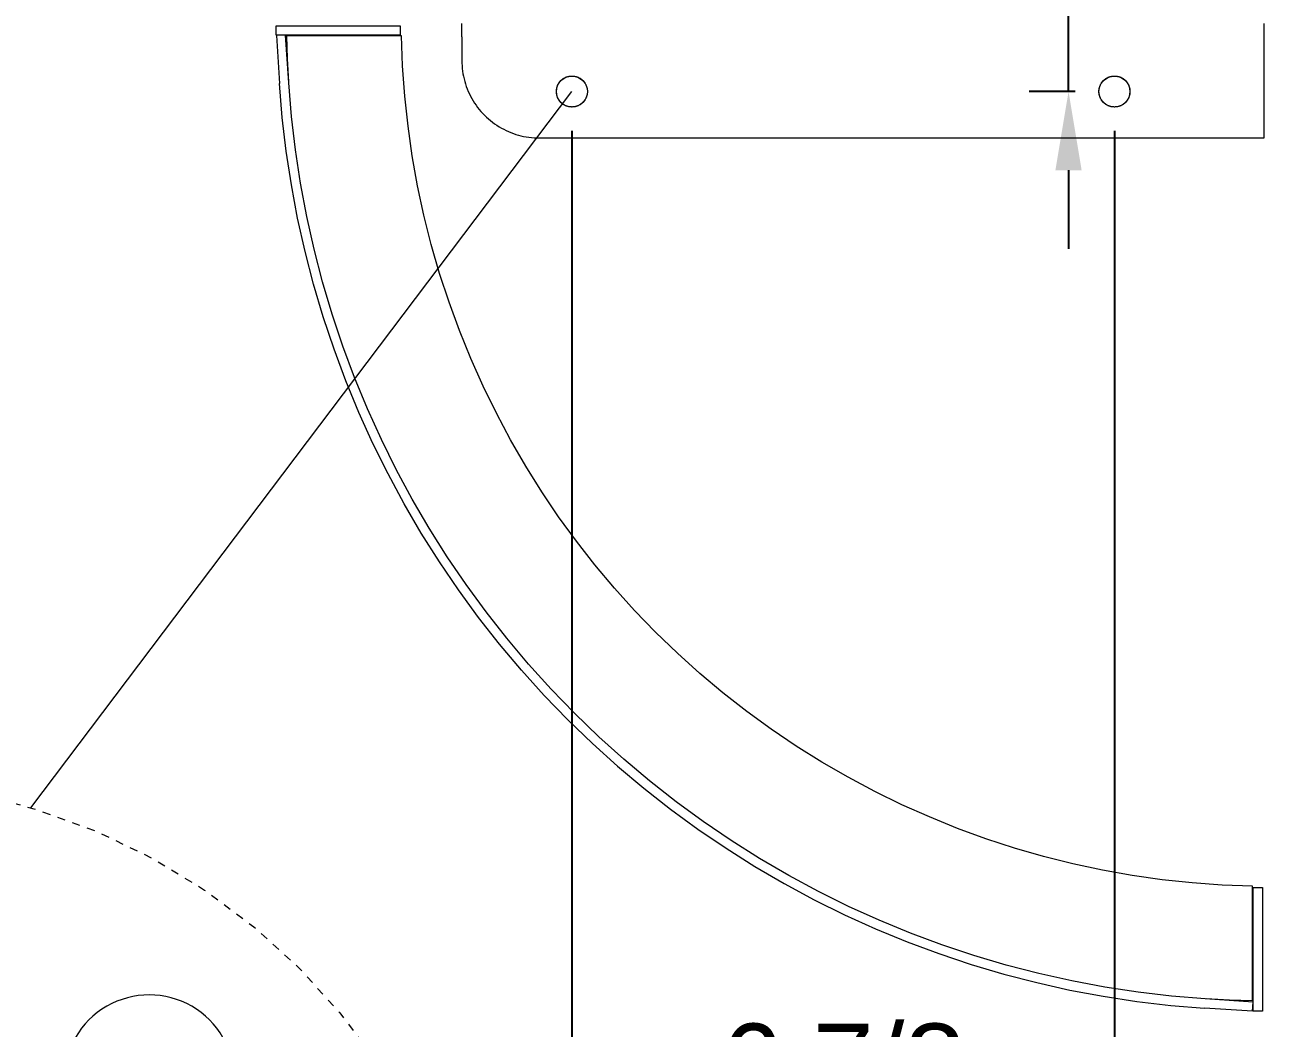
# Model space of a CAD drawing. Header units: inches. Extents: x -0.2 to 94.2, y 2.6 to 69.8.
# Drawn here: x 33.09 to 48.83, y 15.63 to 28.38 of the extents above; entities that cross this region are included whole.
import ezdxf

# ---------------------------------------------------------------- set-up
doc = ezdxf.new("R2010")
doc.units = ezdxf.units.IN
doc.header["$PDSIZE"] = -1
doc.linetypes.add('HIDDEN', pattern=[1.905, 1.27, -0.635])
for name, color, linetype, lineweight in [('ZANO_O', 10, 'Continuous', 0), ('ZANO_R', 7, 'Continuous', 0), ('ZANO_R_przerywana', 250, 'HIDDEN', 0), ('ZANO_W', 1, 'Continuous', 0)]:
    doc.layers.add(name, color=color, linetype=linetype, lineweight=lineweight)
doc.styles.get("Standard").update_dxf_attribs({"font": 'ARIALUNI.TTF'})
doc.dimstyles.new('amerykanie', dxfattribs={"dimtxt": 50, "dimasz": 50, "dimexe": 0.5, "dimexo": 0.5, "dimgap": 1, "dimtad": 1, "dimdec": 0, "dimzin": 0, "dimlunit": 5, "dimtxsty": 'Standard', "dimcen": 0.09, "dimclrd": 1, "dimclre": 1, "dimclrt": 1, "dimazin": 0, "dimtfac": 1, "dimtdec": 0, "dimtmove": 0, "dimatfit": 3, "dimfxl": 1, "dimtzin": 0, "dimarcsym": 1})

# ---------------------------------------------------------------- blocks, each defined once
blk = doc.blocks.new('*D367')
at = {"layer": 'Defpoints', "color": 0}
for p in [(40.034, 27.53), (46.924, 27.53), (46.924, 14.162)]:
    blk.add_point(p, dxfattribs=at)
at = {"layer": 'ZANO_W', "color": 1, "lineweight": -2}
for p, q in [((40.034, 27.03), (40.034, 13.662)), ((46.924, 27.03), (46.924, 13.662)), ((41.034, 14.162), (45.924, 14.162))]:
    blk.add_line(p, q, dxfattribs=at)
at = {"layer": 'ZANO_W', "color": 1}
for points in [[(41.034, 14.328), (41.034, 13.995), (40.034, 14.162)], [(45.924, 13.995), (45.924, 14.328), (46.924, 14.162)]]:
    blk.add_solid(points, dxfattribs=at)
at = {"layer": 'ZANO_W', "color": 1, "insert": (43.479, 15.181), "char_height": 1, "attachment_point": 5}
blk.add_mtext('6 7/8', dxfattribs=at)
blk = doc.blocks.new('*D368')
at = {"layer": 'Defpoints', "color": 0}
for p in [(46.924, 27.53), (49.818, 26.487), (49.818, 14.162)]:
    blk.add_point(p, dxfattribs=at)
at = {"layer": 'ZANO_W', "color": 1, "lineweight": -2}
for p, q in [((46.924, 27.03), (46.924, 13.662)), ((49.818, 25.987), (49.818, 13.662)), ((45.924, 14.162), (44.924, 14.162)), ((46.924, 14.162), (49.818, 14.162)), ((48.091, 11.753), (48.371, 14.162)), ((50.818, 14.162), (51.818, 14.162)), ((44.087, 11.753), (48.091, 11.753))]:
    blk.add_line(p, q, dxfattribs=at)
at = {"layer": 'ZANO_W', "color": 1}
for points in [[(45.924, 13.995), (45.924, 14.328), (46.924, 14.162)], [(50.818, 14.328), (50.818, 13.995), (49.818, 14.162)]]:
    blk.add_solid(points, dxfattribs=at)
at = {"layer": 'ZANO_W', "color": 1, "insert": (46.089, 12.772), "char_height": 1, "attachment_point": 5}
blk.add_mtext('2 7/8', dxfattribs=at)
blk = doc.blocks.new('*D369')
at = {"layer": 'Defpoints', "color": 0}
for p in [(50.861, 29.381), (49.818, 19.597), (50.861, 14.162)]:
    blk.add_point(p, dxfattribs=at)
at = {"layer": 'ZANO_W', "color": 1, "lineweight": -2}
for p, q in [((50.861, 28.881), (50.861, 13.662)), ((49.818, 19.097), (49.818, 13.662)), ((48.818, 14.162), (47.818, 14.162)), ((49.818, 14.162), (50.861, 14.162)), ((51.182, 11.355), (50.34, 14.162)), ((51.861, 14.162), (52.861, 14.162)), ((55.852, 11.355), (51.182, 11.355))]:
    blk.add_line(p, q, dxfattribs=at)
at = {"layer": 'ZANO_W', "color": 1}
for points in [[(48.818, 13.995), (48.818, 14.328), (49.818, 14.162)], [(51.861, 14.328), (51.861, 13.995), (50.861, 14.162)]]:
    blk.add_solid(points, dxfattribs=at)
at = {"layer": 'ZANO_W', "color": 1, "insert": (53.517, 12.374), "char_height": 1, "attachment_point": 5}
blk.add_mtext('1 1/16', dxfattribs=at)
blk = doc.blocks.new('*D371')
at = {"layer": 'Defpoints', "color": 0}
for p in [(46.341, 30.424), (47.967, 30.424), (46.924, 27.53)]:
    blk.add_point(p, dxfattribs=at)
at = {"layer": 'ZANO_W', "color": 1, "lineweight": -2}
for p, q in [((44.572, 33.512), (44.572, 29.508)), ((46.341, 31.424), (46.341, 32.424)), ((47.467, 30.424), (45.841, 30.424)), ((46.341, 27.53), (46.341, 30.424)), ((44.572, 29.508), (46.341, 28.977)), ((46.424, 27.53), (45.841, 27.53)), ((46.341, 26.53), (46.341, 25.53))]:
    blk.add_line(p, q, dxfattribs=at)
at = {"layer": 'ZANO_W', "color": 1}
for points in [[(46.174, 31.424), (46.507, 31.424), (46.341, 30.424)], [(46.507, 26.53), (46.174, 26.53), (46.341, 27.53)]]:
    blk.add_solid(points, dxfattribs=at)
at = {"layer": 'ZANO_W', "color": 1, "insert": (43.553, 31.51), "char_height": 1, "attachment_point": 5, "rotation": 90}
blk.add_mtext('2 7/8', dxfattribs=at)

msp = doc.modelspace()

# ---------------------------------------------------------------- linework, layer by layer
at = {"layer": 'ZANO_O'}
msp.add_lwpolyline([(33.16452, 18.42737), (40.03433, 27.5304)], dxfattribs=at)
at = {"layer": 'ZANO_R'}
for p, q in [((36.28069, 28.24826), (36.28069, 28.36637)), ((36.28069, 28.36637), (37.8555, 28.36637)), ((37.8555, 28.36637), (37.8555, 28.24826)), ((38.63667, 28.2233), (38.63667, 28.39653)), ((48.82374, 28.2233), (48.82374, 28.39653)), ((37.8555, 28.24826), (36.28069, 28.24826)), ((36.39906, 28.24826), (36.2812, 28.24054)), ((36.2812, 28.24054), (36.32111, 27.6316)), ((36.43897, 27.63933), (36.39906, 28.24826)), ((37.87107, 28.23906), (36.41413, 28.23906)), ((36.42267, 27.94567), (36.41413, 28.23906)), ((37.88529, 27.85564), (37.87107, 28.23906)), ((38.63667, 28.2233), (38.63667, 27.92409)), ((48.82374, 26.93983), (48.82374, 28.2233)), ((36.43811, 27.65256), (36.42267, 27.94567)), ((38.63667, 27.92409), (38.63724, 27.89048)), ((38.63724, 27.89048), (38.63896, 27.85692)), ((37.91283, 27.47295), (37.88529, 27.85564)), ((38.63896, 27.85692), (38.64183, 27.82343)), ((38.64183, 27.82343), (38.64584, 27.79006)), ((38.64584, 27.79006), (38.65098, 27.75685)), ((38.65098, 27.75685), (38.65726, 27.72383)), ((38.65726, 27.72383), (38.66465, 27.69105)), ((39.93103, 27.69796), (39.93687, 27.70142)), ((39.93687, 27.70142), (39.94283, 27.70469)), ((39.94283, 27.70469), (39.9489, 27.70774)), ((39.9489, 27.70774), (39.95508, 27.71058)), ((39.95508, 27.71058), (39.96134, 27.71321)), ((39.96134, 27.71321), (39.9677, 27.71562)), ((39.9677, 27.71562), (39.97413, 27.71781)), ((39.97413, 27.71781), (39.98064, 27.71977)), ((39.98064, 27.71977), (39.98721, 27.72151)), ((39.98721, 27.72151), (39.99383, 27.72303)), ((39.99383, 27.72303), (40.0005, 27.72431)), ((40.0005, 27.72431), (40.00722, 27.72536)), ((40.00722, 27.72536), (40.01396, 27.72618)), ((40.01396, 27.72618), (40.02073, 27.72677)), ((40.02073, 27.72677), (40.02752, 27.72712)), ((40.02752, 27.72712), (40.03432, 27.72723)), ((40.03432, 27.72723), (40.04111, 27.72712)), ((40.04111, 27.72712), (40.0479, 27.72677)), ((40.0479, 27.72677), (40.05467, 27.72618)), ((40.05467, 27.72618), (40.06141, 27.72536)), ((40.06141, 27.72536), (40.06813, 27.72431)), ((40.06813, 27.72431), (40.0748, 27.72303)), ((40.0748, 27.72303), (40.08143, 27.72151)), ((40.08143, 27.72151), (40.08799, 27.71977)), ((40.08799, 27.71977), (40.0945, 27.71781)), ((40.0945, 27.71781), (40.10093, 27.71562)), ((40.10093, 27.71562), (40.10729, 27.71321)), ((40.10729, 27.71321), (40.11355, 27.71058)), ((40.11355, 27.71058), (40.11973, 27.70774)), ((40.11973, 27.70774), (40.1258, 27.70469)), ((40.1258, 27.70469), (40.13176, 27.70142)), ((40.13176, 27.70142), (40.1376, 27.69796)), ((46.82083, 27.69796), (46.82668, 27.70142)), ((46.82668, 27.70142), (46.83264, 27.70469)), ((46.83264, 27.70469), (46.83871, 27.70774)), ((46.83871, 27.70774), (46.84488, 27.71058)), ((46.84488, 27.71058), (46.85115, 27.71321)), ((46.85115, 27.71321), (46.8575, 27.71562)), ((46.8575, 27.71562), (46.86394, 27.71781)), ((46.86394, 27.71781), (46.87044, 27.71977)), ((46.87044, 27.71977), (46.87701, 27.72151)), ((46.87701, 27.72151), (46.88364, 27.72303)), ((46.88364, 27.72303), (46.89031, 27.72431)), ((46.89031, 27.72431), (46.89702, 27.72536)), ((46.89702, 27.72536), (46.90377, 27.72618)), ((46.90377, 27.72618), (46.91054, 27.72677)), ((46.91054, 27.72677), (46.91733, 27.72712)), ((46.91733, 27.72712), (46.92412, 27.72723)), ((46.92412, 27.72723), (46.93091, 27.72712)), ((46.93091, 27.72712), (46.9377, 27.72677)), ((46.9377, 27.72677), (46.94447, 27.72618)), ((46.94447, 27.72618), (46.95122, 27.72536)), ((46.95122, 27.72536), (46.95793, 27.72431)), ((46.95793, 27.72431), (46.9646, 27.72303)), ((46.9646, 27.72303), (46.97123, 27.72151)), ((46.97123, 27.72151), (46.9778, 27.71977)), ((46.9778, 27.71977), (46.9843, 27.71781)), ((46.9843, 27.71781), (46.99074, 27.71562)), ((46.99074, 27.71562), (46.99709, 27.71321)), ((46.99709, 27.71321), (47.00336, 27.71058)), ((47.00336, 27.71058), (47.00953, 27.70774)), ((47.00953, 27.70774), (47.0156, 27.70469)), ((47.0156, 27.70469), (47.02156, 27.70142)), ((47.02156, 27.70142), (47.02741, 27.69796)), ((36.35674, 27.20118), (36.32111, 27.6316)), ((36.47426, 27.21294), (36.43897, 27.63933)), ((38.66465, 27.69105), (38.67317, 27.65854)), ((38.67317, 27.65854), (38.68279, 27.62633)), ((38.68279, 27.62633), (38.6935, 27.59448)), ((38.6935, 27.59448), (38.70529, 27.56301)), ((38.70529, 27.56301), (38.71815, 27.53196)), ((39.83773, 27.54057), (39.8382, 27.54735)), ((39.8382, 27.54735), (39.8389, 27.55411)), ((39.8389, 27.55411), (39.83983, 27.56084)), ((39.83983, 27.56084), (39.841, 27.56754)), ((39.841, 27.56754), (39.8424, 27.57419)), ((39.8424, 27.57419), (39.84403, 27.58078)), ((39.84403, 27.58078), (39.84588, 27.58732)), ((39.84588, 27.58732), (39.84796, 27.59379)), ((39.84796, 27.59379), (39.85026, 27.60019)), ((39.85026, 27.60019), (39.85277, 27.6065)), ((39.85277, 27.6065), (39.85551, 27.61272)), ((39.85551, 27.61272), (39.85846, 27.61884)), ((39.85846, 27.61884), (39.86162, 27.62486)), ((39.86162, 27.62486), (39.86498, 27.63076)), ((39.86498, 27.63076), (39.86855, 27.63655)), ((39.86855, 27.63655), (39.87231, 27.64221)), ((39.87231, 27.64221), (39.87627, 27.64773)), ((39.87627, 27.64773), (39.88041, 27.65312)), ((39.88041, 27.65312), (39.88474, 27.65836)), ((39.88474, 27.65836), (39.88924, 27.66344)), ((39.88924, 27.66344), (39.89392, 27.66837)), ((39.89392, 27.66837), (39.89877, 27.67313)), ((39.89877, 27.67313), (39.90378, 27.67773)), ((39.90378, 27.67773), (39.90894, 27.68215)), ((39.90894, 27.68215), (39.91426, 27.68638)), ((39.91426, 27.68638), (39.91971, 27.69043)), ((39.91971, 27.69043), (39.9253, 27.69429)), ((39.9253, 27.69429), (39.93103, 27.69796)), ((40.1376, 27.69796), (40.14333, 27.69429)), ((40.14333, 27.69429), (40.14892, 27.69043)), ((40.14892, 27.69043), (40.15438, 27.68638)), ((40.15438, 27.68638), (40.15969, 27.68215)), ((40.15969, 27.68215), (40.16485, 27.67773)), ((40.16485, 27.67773), (40.16986, 27.67313)), ((40.16986, 27.67313), (40.17471, 27.66837)), ((40.17471, 27.66837), (40.17939, 27.66344)), ((40.17939, 27.66344), (40.18389, 27.65836)), ((40.18389, 27.65836), (40.18822, 27.65312)), ((40.18822, 27.65312), (40.19236, 27.64773)), ((40.19236, 27.64773), (40.19632, 27.64221)), ((40.19632, 27.64221), (40.20008, 27.63655)), ((40.20008, 27.63655), (40.20365, 27.63076)), ((40.20365, 27.63076), (40.20701, 27.62486)), ((40.20701, 27.62486), (40.21017, 27.61884)), ((40.21017, 27.61884), (40.21312, 27.61272)), ((40.21312, 27.61272), (40.21586, 27.6065)), ((40.21586, 27.6065), (40.21837, 27.60019)), ((40.21837, 27.60019), (40.22067, 27.59379)), ((40.22067, 27.59379), (40.22275, 27.58732)), ((40.22275, 27.58732), (40.22461, 27.58078)), ((40.22461, 27.58078), (40.22623, 27.57419)), ((40.22623, 27.57419), (40.22763, 27.56754)), ((40.22763, 27.56754), (40.2288, 27.56084)), ((40.2288, 27.56084), (40.22973, 27.55411)), ((40.22973, 27.55411), (40.23043, 27.54735)), ((40.23043, 27.54735), (40.2309, 27.54057)), ((46.72753, 27.54057), (46.728, 27.54735)), ((46.728, 27.54735), (46.7287, 27.55411)), ((46.7287, 27.55411), (46.72964, 27.56084)), ((46.72964, 27.56084), (46.73081, 27.56754)), ((46.73081, 27.56754), (46.7322, 27.57419)), ((46.7322, 27.57419), (46.73383, 27.58078)), ((46.73383, 27.58078), (46.73568, 27.58732)), ((46.73568, 27.58732), (46.73776, 27.59379)), ((46.73776, 27.59379), (46.74006, 27.60019)), ((46.74006, 27.60019), (46.74258, 27.6065)), ((46.74258, 27.6065), (46.74532, 27.61272)), ((46.74532, 27.61272), (46.74826, 27.61884)), ((46.74826, 27.61884), (46.75142, 27.62486)), ((46.75142, 27.62486), (46.75479, 27.63076)), ((46.75479, 27.63076), (46.75835, 27.63655)), ((46.75835, 27.63655), (46.76211, 27.64221)), ((46.76211, 27.64221), (46.76607, 27.64773)), ((46.76607, 27.64773), (46.77022, 27.65312)), ((46.77022, 27.65312), (46.77454, 27.65836)), ((46.77454, 27.65836), (46.77905, 27.66344)), ((46.77905, 27.66344), (46.78373, 27.66837)), ((46.78373, 27.66837), (46.78858, 27.67313)), ((46.78858, 27.67313), (46.79358, 27.67773)), ((46.79358, 27.67773), (46.79875, 27.68215)), ((46.79875, 27.68215), (46.80406, 27.68638)), ((46.80406, 27.68638), (46.80952, 27.69043)), ((46.80952, 27.69043), (46.81511, 27.69429)), ((46.81511, 27.69429), (46.82083, 27.69796)), ((47.02741, 27.69796), (47.03313, 27.69429)), ((47.03313, 27.69429), (47.03872, 27.69043)), ((47.03872, 27.69043), (47.04418, 27.68638)), ((47.04418, 27.68638), (47.04949, 27.68215)), ((47.04949, 27.68215), (47.05466, 27.67773)), ((47.05466, 27.67773), (47.05966, 27.67313)), ((47.05966, 27.67313), (47.06451, 27.66837)), ((47.06451, 27.66837), (47.06919, 27.66344)), ((47.06919, 27.66344), (47.0737, 27.65836)), ((47.0737, 27.65836), (47.07802, 27.65312)), ((47.07802, 27.65312), (47.08217, 27.64773)), ((47.08217, 27.64773), (47.08613, 27.64221)), ((47.08613, 27.64221), (47.08989, 27.63655)), ((47.08989, 27.63655), (47.09345, 27.63076)), ((47.09345, 27.63076), (47.09682, 27.62486)), ((47.09682, 27.62486), (47.09998, 27.61884)), ((47.09998, 27.61884), (47.10292, 27.61272)), ((47.10292, 27.61272), (47.10566, 27.6065)), ((47.10566, 27.6065), (47.10818, 27.60019)), ((47.10818, 27.60019), (47.11048, 27.59379)), ((47.11048, 27.59379), (47.11256, 27.58732)), ((47.11256, 27.58732), (47.11441, 27.58078)), ((47.11441, 27.58078), (47.11604, 27.57419)), ((47.11604, 27.57419), (47.11743, 27.56754)), ((47.11743, 27.56754), (47.1186, 27.56084)), ((47.1186, 27.56084), (47.11954, 27.55411)), ((47.11954, 27.55411), (47.12024, 27.54735)), ((47.12024, 27.54735), (47.12071, 27.54057)), ((37.95368, 27.09144), (37.91283, 27.47295)), ((38.71815, 27.53196), (38.73207, 27.50136)), ((38.73207, 27.50136), (38.74702, 27.47126)), ((38.74702, 27.47126), (38.76299, 27.44169)), ((38.76299, 27.44169), (38.77996, 27.41268)), ((38.77996, 27.41268), (38.79791, 27.38427)), ((39.83749, 27.53378), (39.83773, 27.54057)), ((39.83749, 27.52699), (39.83749, 27.53378)), ((39.83773, 27.52019), (39.83749, 27.52699)), ((39.8382, 27.51341), (39.83773, 27.52019)), ((39.8389, 27.50665), (39.8382, 27.51341)), ((39.83983, 27.49992), (39.8389, 27.50665)), ((39.841, 27.49323), (39.83983, 27.49992)), ((39.8424, 27.48658), (39.841, 27.49323)), ((39.84403, 27.47998), (39.8424, 27.48658)), ((39.84588, 27.47344), (39.84403, 27.47998)), ((39.84796, 27.46697), (39.84588, 27.47344)), ((39.85026, 27.46058), (39.84796, 27.46697)), ((39.85277, 27.45427), (39.85026, 27.46058)), ((39.85551, 27.44805), (39.85277, 27.45427)), ((39.85846, 27.44192), (39.85551, 27.44805)), ((39.86162, 27.43591), (39.85846, 27.44192)), ((39.86498, 27.43), (39.86162, 27.43591)), ((39.86855, 27.42422), (39.86498, 27.43)), ((39.87231, 27.41856), (39.86855, 27.42422)), ((39.87627, 27.41303), (39.87231, 27.41856)), ((39.88041, 27.40765), (39.87627, 27.41303)), ((39.88474, 27.40241), (39.88041, 27.40765)), ((39.88924, 27.39732), (39.88474, 27.40241)), ((39.89392, 27.39239), (39.88924, 27.39732)), ((39.89877, 27.38763), (39.89392, 27.39239)), ((39.90378, 27.38304), (39.89877, 27.38763)), ((40.16986, 27.38763), (40.16485, 27.38304)), ((40.17471, 27.39239), (40.16986, 27.38763)), ((40.17939, 27.39732), (40.17471, 27.39239)), ((40.18389, 27.40241), (40.17939, 27.39732)), ((40.18822, 27.40765), (40.18389, 27.40241)), ((40.19236, 27.41303), (40.18822, 27.40765)), ((40.19632, 27.41856), (40.19236, 27.41303)), ((40.20008, 27.42422), (40.19632, 27.41856)), ((40.20365, 27.43), (40.20008, 27.42422)), ((40.20701, 27.43591), (40.20365, 27.43)), ((40.21017, 27.44192), (40.20701, 27.43591)), ((40.21312, 27.44805), (40.21017, 27.44192)), ((40.21586, 27.45427), (40.21312, 27.44805)), ((40.21837, 27.46058), (40.21586, 27.45427)), ((40.22067, 27.46697), (40.21837, 27.46058)), ((40.22275, 27.47344), (40.22067, 27.46697)), ((40.22461, 27.47998), (40.22275, 27.47344)), ((40.22623, 27.48658), (40.22461, 27.47998)), ((40.22763, 27.49323), (40.22623, 27.48658)), ((40.2288, 27.49992), (40.22763, 27.49323)), ((40.22973, 27.50665), (40.2288, 27.49992)), ((40.23043, 27.51341), (40.22973, 27.50665)), ((40.2309, 27.52019), (40.23043, 27.51341)), ((40.2309, 27.54057), (40.23114, 27.53378)), ((40.23114, 27.52699), (40.2309, 27.52019)), ((40.23114, 27.53378), (40.23114, 27.52699)), ((46.7273, 27.53378), (46.72753, 27.54057)), ((46.7273, 27.52699), (46.7273, 27.53378)), ((46.72753, 27.52019), (46.7273, 27.52699)), ((46.728, 27.51341), (46.72753, 27.52019)), ((46.7287, 27.50665), (46.728, 27.51341)), ((46.72964, 27.49992), (46.7287, 27.50665)), ((46.73081, 27.49323), (46.72964, 27.49992)), ((46.7322, 27.48658), (46.73081, 27.49323)), ((46.73383, 27.47998), (46.7322, 27.48658)), ((46.73568, 27.47344), (46.73383, 27.47998)), ((46.73776, 27.46697), (46.73568, 27.47344)), ((46.74006, 27.46058), (46.73776, 27.46697)), ((46.74258, 27.45427), (46.74006, 27.46058)), ((46.74532, 27.44805), (46.74258, 27.45427)), ((46.74826, 27.44192), (46.74532, 27.44805)), ((46.75142, 27.43591), (46.74826, 27.44192)), ((46.75479, 27.43), (46.75142, 27.43591)), ((46.75835, 27.42422), (46.75479, 27.43)), ((46.76211, 27.41856), (46.75835, 27.42422)), ((46.76607, 27.41303), (46.76211, 27.41856)), ((46.77022, 27.40765), (46.76607, 27.41303)), ((46.77454, 27.40241), (46.77022, 27.40765)), ((46.77905, 27.39732), (46.77454, 27.40241)), ((46.78373, 27.39239), (46.77905, 27.39732)), ((46.78858, 27.38763), (46.78373, 27.39239)), ((46.79358, 27.38304), (46.78858, 27.38763)), ((47.05966, 27.38763), (47.05466, 27.38304)), ((47.06451, 27.39239), (47.05966, 27.38763)), ((47.06919, 27.39732), (47.06451, 27.39239)), ((47.0737, 27.40241), (47.06919, 27.39732)), ((47.07802, 27.40765), (47.0737, 27.40241)), ((47.08217, 27.41303), (47.07802, 27.40765)), ((47.08613, 27.41856), (47.08217, 27.41303)), ((47.08989, 27.42422), (47.08613, 27.41856)), ((47.09345, 27.43), (47.08989, 27.42422)), ((47.09682, 27.43591), (47.09345, 27.43)), ((47.09998, 27.44192), (47.09682, 27.43591)), ((47.10292, 27.44805), (47.09998, 27.44192)), ((47.10566, 27.45427), (47.10292, 27.44805)), ((47.10818, 27.46058), (47.10566, 27.45427)), ((47.11048, 27.46697), (47.10818, 27.46058)), ((47.11256, 27.47344), (47.11048, 27.46697)), ((47.11441, 27.47998), (47.11256, 27.47344)), ((47.11604, 27.48658), (47.11441, 27.47998)), ((47.11743, 27.49323), (47.11604, 27.48658)), ((47.1186, 27.49992), (47.11743, 27.49323)), ((47.11954, 27.50665), (47.1186, 27.49992)), ((47.12024, 27.51341), (47.11954, 27.50665)), ((47.12071, 27.52019), (47.12024, 27.51341)), ((47.12071, 27.54057), (47.12094, 27.53378)), ((47.12094, 27.52699), (47.12071, 27.52019)), ((47.12094, 27.53378), (47.12094, 27.52699)), ((38.79791, 27.38427), (38.81682, 27.35648)), ((38.81682, 27.35648), (38.83667, 27.32936)), ((38.83667, 27.32936), (38.85743, 27.30293)), ((38.85743, 27.30293), (38.87908, 27.27723)), ((38.87908, 27.27723), (38.9016, 27.25228)), ((38.9016, 27.25228), (38.92495, 27.22811)), ((38.92495, 27.22811), (38.94912, 27.20475)), ((39.90894, 27.37862), (39.90378, 27.38304)), ((39.91426, 27.37438), (39.90894, 27.37862)), ((39.91971, 27.37033), (39.91426, 27.37438)), ((39.9253, 27.36647), (39.91971, 27.37033)), ((39.93103, 27.36281), (39.9253, 27.36647)), ((39.93687, 27.35934), (39.93103, 27.36281)), ((39.94283, 27.35608), (39.93687, 27.35934)), ((39.9489, 27.35303), (39.94283, 27.35608)), ((39.95508, 27.35018), (39.9489, 27.35303)), ((39.96134, 27.34756), (39.95508, 27.35018)), ((39.9677, 27.34515), (39.96134, 27.34756)), ((39.97413, 27.34296), (39.9677, 27.34515)), ((39.98064, 27.34099), (39.97413, 27.34296)), ((39.98721, 27.33925), (39.98064, 27.34099)), ((39.99383, 27.33774), (39.98721, 27.33925)), ((40.0005, 27.33646), (39.99383, 27.33774)), ((40.00722, 27.33541), (40.0005, 27.33646)), ((40.01396, 27.33459), (40.00722, 27.33541)), ((40.02073, 27.334), (40.01396, 27.33459)), ((40.02752, 27.33365), (40.02073, 27.334)), ((40.03432, 27.33353), (40.02752, 27.33365)), ((40.04111, 27.33365), (40.03432, 27.33353)), ((40.0479, 27.334), (40.04111, 27.33365)), ((40.05467, 27.33459), (40.0479, 27.334)), ((40.06141, 27.33541), (40.05467, 27.33459)), ((40.06813, 27.33646), (40.06141, 27.33541)), ((40.0748, 27.33774), (40.06813, 27.33646)), ((40.08143, 27.33925), (40.0748, 27.33774)), ((40.08799, 27.34099), (40.08143, 27.33925)), ((40.0945, 27.34296), (40.08799, 27.34099)), ((40.10093, 27.34515), (40.0945, 27.34296)), ((40.10729, 27.34756), (40.10093, 27.34515)), ((40.11355, 27.35018), (40.10729, 27.34756)), ((40.11973, 27.35303), (40.11355, 27.35018)), ((40.1258, 27.35608), (40.11973, 27.35303)), ((40.13176, 27.35934), (40.1258, 27.35608)), ((40.1376, 27.36281), (40.13176, 27.35934)), ((40.14333, 27.36647), (40.1376, 27.36281)), ((40.14892, 27.37033), (40.14333, 27.36647)), ((40.15438, 27.37438), (40.14892, 27.37033)), ((40.15969, 27.37862), (40.15438, 27.37438)), ((40.16485, 27.38304), (40.15969, 27.37862)), ((46.79875, 27.37862), (46.79358, 27.38304)), ((46.80406, 27.37438), (46.79875, 27.37862)), ((46.80952, 27.37033), (46.80406, 27.37438)), ((46.81511, 27.36647), (46.80952, 27.37033)), ((46.82083, 27.36281), (46.81511, 27.36647)), ((46.82668, 27.35934), (46.82083, 27.36281)), ((46.83264, 27.35608), (46.82668, 27.35934)), ((46.83871, 27.35303), (46.83264, 27.35608)), ((46.84488, 27.35018), (46.83871, 27.35303)), ((46.85115, 27.34756), (46.84488, 27.35018)), ((46.8575, 27.34515), (46.85115, 27.34756)), ((46.86394, 27.34296), (46.8575, 27.34515)), ((46.87044, 27.34099), (46.86394, 27.34296)), ((46.87701, 27.33925), (46.87044, 27.34099)), ((46.88364, 27.33774), (46.87701, 27.33925)), ((46.89031, 27.33646), (46.88364, 27.33774)), ((46.89702, 27.33541), (46.89031, 27.33646)), ((46.90377, 27.33459), (46.89702, 27.33541)), ((46.91054, 27.334), (46.90377, 27.33459)), ((46.91733, 27.33365), (46.91054, 27.334)), ((46.92412, 27.33353), (46.91733, 27.33365)), ((46.93091, 27.33365), (46.92412, 27.33353)), ((46.9377, 27.334), (46.93091, 27.33365)), ((46.94447, 27.33459), (46.9377, 27.334)), ((46.95122, 27.33541), (46.94447, 27.33459)), ((46.95793, 27.33646), (46.95122, 27.33541)), ((46.9646, 27.33774), (46.95793, 27.33646)), ((46.97123, 27.33925), (46.9646, 27.33774)), ((46.9778, 27.34099), (46.97123, 27.33925)), ((46.9843, 27.34296), (46.9778, 27.34099)), ((46.99074, 27.34515), (46.9843, 27.34296)), ((46.99709, 27.34756), (46.99074, 27.34515)), ((47.00336, 27.35018), (46.99709, 27.34756)), ((47.00953, 27.35303), (47.00336, 27.35018)), ((47.0156, 27.35608), (47.00953, 27.35303)), ((47.02156, 27.35934), (47.0156, 27.35608)), ((47.02741, 27.36281), (47.02156, 27.35934)), ((47.03313, 27.36647), (47.02741, 27.36281)), ((47.03872, 27.37033), (47.03313, 27.36647)), ((47.04418, 27.37438), (47.03872, 27.37033)), ((47.04949, 27.37862), (47.04418, 27.37438)), ((47.05466, 27.38304), (47.04949, 27.37862)), ((36.4071, 26.77223), (36.35674, 27.20118)), ((36.52416, 26.78801), (36.47426, 27.21294)), ((38.00778, 26.7116), (37.95368, 27.09144)), ((38.94912, 27.20475), (38.97407, 27.18224)), ((38.97407, 27.18224), (38.99977, 27.16059)), ((38.99977, 27.16059), (39.0262, 27.13982)), ((39.0262, 27.13982), (39.05332, 27.11998)), ((39.05332, 27.11998), (39.08111, 27.10107)), ((39.08111, 27.10107), (39.10952, 27.08312)), ((39.10952, 27.08312), (39.13853, 27.06615)), ((39.13853, 27.06615), (39.1681, 27.05018)), ((39.1681, 27.05018), (39.1982, 27.03523)), ((39.1982, 27.03523), (39.2288, 27.02131)), ((39.2288, 27.02131), (39.25985, 27.00845)), ((39.25985, 27.00845), (39.29132, 26.99666)), ((39.29132, 26.99666), (39.32317, 26.98595)), ((39.32317, 26.98595), (39.35538, 26.97633)), ((39.35538, 26.97633), (39.38789, 26.96781)), ((39.38789, 26.96781), (39.42067, 26.96041)), ((39.42067, 26.96041), (39.45369, 26.95414)), ((39.45369, 26.95414), (39.4869, 26.949)), ((39.4869, 26.949), (39.52027, 26.94499)), ((39.52027, 26.94499), (39.55376, 26.94212)), ((39.55376, 26.94212), (39.58732, 26.9404)), ((39.58732, 26.9404), (39.62093, 26.93983)), ((39.62093, 26.93983), (48.82374, 26.93983)), ((36.47214, 26.34526), (36.4071, 26.77223)), ((36.58858, 26.36504), (36.52416, 26.78801)), ((38.07506, 26.33386), (38.00778, 26.7116)), ((36.55177, 25.92077), (36.47214, 26.34526)), ((36.66747, 25.94453), (36.58858, 26.36504)), ((38.15545, 25.95869), (38.07506, 26.33386)), ((36.64591, 25.49925), (36.55177, 25.92077)), ((36.76072, 25.52697), (36.66747, 25.94453)), ((38.24884, 25.58655), (38.15545, 25.95869)), ((36.75444, 25.08122), (36.64591, 25.49925)), ((36.86823, 25.11285), (36.76072, 25.52697)), ((38.35513, 25.21788), (38.24884, 25.58655)), ((38.47419, 24.85314), (38.35513, 25.21788)), ((36.87723, 24.66714), (36.75444, 25.08122)), ((36.98988, 24.70266), (36.86823, 25.11285)), ((38.60586, 24.49276), (38.47419, 24.85314)), ((37.01415, 24.25752), (36.87723, 24.66714)), ((37.12551, 24.29688), (36.98988, 24.70266)), ((38.75, 24.13718), (38.60586, 24.49276)), ((37.16502, 23.85284), (37.01415, 24.25752)), ((37.27497, 23.89599), (37.12551, 24.29688)), ((38.90642, 23.78683), (38.75, 24.13718)), ((37.32968, 23.45356), (37.16502, 23.85284)), ((37.43808, 23.50045), (37.27497, 23.89599)), ((39.07495, 23.44214), (38.90642, 23.78683)), ((37.50793, 23.06016), (37.32968, 23.45356)), ((37.61466, 23.11074), (37.43808, 23.50045)), ((39.25536, 23.10352), (39.07495, 23.44214)), ((37.69955, 22.6731), (37.50793, 23.06016)), ((37.80449, 22.72731), (37.61466, 23.11074)), ((39.44745, 22.77138), (39.25536, 23.10352)), ((37.90433, 22.29284), (37.69955, 22.6731)), ((38.00735, 22.35062), (37.80449, 22.72731)), ((39.65098, 22.44613), (39.44745, 22.77138)), ((38.223, 21.98109), (38.00735, 22.35062)), ((39.86571, 22.12816), (39.65098, 22.44613)), ((38.12203, 21.91982), (37.90433, 22.29284)), ((40.09137, 21.81786), (39.86571, 22.12816)), ((38.35238, 21.55448), (38.12203, 21.91982)), ((38.4512, 21.61918), (38.223, 21.98109)), ((40.32769, 21.5156), (40.09137, 21.81786)), ((38.69166, 21.2653), (38.4512, 21.61918)), ((38.59512, 21.19725), (38.35238, 21.55448)), ((40.57439, 21.22174), (40.32769, 21.5156)), ((38.94411, 20.91987), (38.69166, 21.2653)), ((38.84996, 20.84856), (38.59512, 21.19725)), ((40.83117, 20.93665), (40.57439, 21.22174)), ((41.09771, 20.66066), (40.83117, 20.93665)), ((39.11661, 20.5088), (38.84996, 20.84856)), ((39.20826, 20.5833), (38.94411, 20.91987)), ((41.3737, 20.39412), (41.09771, 20.66066)), ((39.39474, 20.17838), (39.11661, 20.5088)), ((39.48378, 20.25598), (39.20826, 20.5833)), ((41.65879, 20.13734), (41.3737, 20.39412)), ((39.68403, 19.85769), (39.39474, 20.17838)), ((39.77036, 19.93829), (39.48378, 20.25598)), ((41.95265, 19.89064), (41.65879, 20.13734)), ((39.98415, 19.5471), (39.68403, 19.85769)), ((40.06767, 19.63062), (39.77036, 19.93829)), ((42.25491, 19.65432), (41.95265, 19.89064)), ((39.98415, 19.5471), (40.29474, 19.24698)), ((40.37534, 19.33331), (40.06767, 19.63062)), ((42.56521, 19.42866), (42.25491, 19.65432)), ((42.88318, 19.21393), (42.56521, 19.42866)), ((40.29474, 19.24698), (40.61543, 18.95769)), ((40.69303, 19.04673), (40.37534, 19.33331)), ((43.20843, 19.0104), (42.88318, 19.21393)), ((41.02035, 18.77121), (40.69303, 19.04673)), ((40.61543, 18.95769), (40.94585, 18.67956)), ((43.54057, 18.81831), (43.20843, 19.0104)), ((41.35692, 18.50706), (41.02035, 18.77121)), ((43.87919, 18.6379), (43.54057, 18.81831)), ((40.94585, 18.67956), (41.28561, 18.41291)), ((44.22388, 18.46937), (43.87919, 18.6379)), ((41.70235, 18.25461), (41.35692, 18.50706)), ((44.57423, 18.31295), (44.22388, 18.46937)), ((41.28561, 18.41291), (41.6343, 18.15807)), ((44.92981, 18.16881), (44.57423, 18.31295)), ((41.6343, 18.15807), (41.99153, 17.91533)), ((42.05623, 18.01415), (41.70235, 18.25461)), ((45.29019, 18.03714), (44.92981, 18.16881)), ((42.41814, 17.78595), (42.05623, 18.01415)), ((45.65493, 17.91808), (45.29019, 18.03714)), ((41.99153, 17.91533), (42.35687, 17.68498)), ((42.78767, 17.5703), (42.41814, 17.78595)), ((46.0236, 17.81179), (45.65493, 17.91808)), ((46.39574, 17.7184), (46.0236, 17.81179)), ((42.35687, 17.68498), (42.72989, 17.46728)), ((46.77091, 17.63801), (46.39574, 17.7184)), ((47.14865, 17.57072), (46.77091, 17.63801)), ((43.16436, 17.36744), (42.78767, 17.5703)), ((47.5285, 17.51663), (47.14865, 17.57072)), ((47.91, 17.47578), (47.5285, 17.51663)), ((48.29269, 17.44824), (47.91, 17.47578)), ((42.72989, 17.46728), (43.11015, 17.2625)), ((43.54779, 17.17761), (43.16436, 17.36744)), ((48.67611, 17.43402), (48.29269, 17.44824)), ((48.67611, 15.97707), (48.67611, 17.43402)), ((48.68531, 17.41896), (48.80342, 17.41896)), ((48.68531, 15.84415), (48.68531, 17.41896)), ((48.80342, 17.41896), (48.80342, 15.84415)), ((43.11015, 17.2625), (43.49721, 17.07088)), ((43.9375, 17.00103), (43.54779, 17.17761)), ((43.49721, 17.07088), (43.89061, 16.89263)), ((44.33304, 16.83792), (43.9375, 17.00103)), ((43.89061, 16.89263), (44.28989, 16.72797)), ((44.28989, 16.72797), (44.69457, 16.5771)), ((44.73393, 16.68846), (44.33304, 16.83792)), ((45.13971, 16.55283), (44.73393, 16.68846)), ((44.69457, 16.5771), (45.10419, 16.44018)), ((45.5499, 16.43118), (45.13971, 16.55283)), ((45.10419, 16.44018), (45.51827, 16.31739)), ((45.96402, 16.32367), (45.5499, 16.43118)), ((45.51827, 16.31739), (45.9363, 16.20886)), ((46.38158, 16.23042), (45.96402, 16.32367)), ((46.80209, 16.15153), (46.38158, 16.23042)), ((45.9363, 16.20886), (46.35782, 16.11472)), ((46.35782, 16.11472), (46.78231, 16.03509)), ((47.22506, 16.0871), (46.80209, 16.15153)), ((47.64999, 16.03721), (47.22506, 16.0871)), ((46.78231, 16.03509), (47.20928, 15.97005)), ((47.20928, 15.97005), (47.63823, 15.91969)), ((47.63823, 15.91969), (48.06865, 15.88406)), ((48.07638, 16.00192), (47.64999, 16.03721)), ((48.68531, 15.96201), (48.07638, 16.00192)), ((48.38272, 15.98562), (48.08961, 16.00106)), ((48.67611, 15.97707), (48.38272, 15.98562)), ((48.67759, 15.84415), (48.68531, 15.96201)), ((48.67759, 15.84415), (48.06865, 15.88406)), ((48.80342, 15.84415), (48.68531, 15.84415))]:
    msp.add_line(p, q, dxfattribs=at)
for centre in [(40.03433, 27.5304), (46.9241, 27.53038)]:
    msp.add_circle(centre, 0.19684, dxfattribs=at)
msp.add_arc((34.66724, 14.97209), 1.08047, 359.999731, 180.000269, dxfattribs=at)
at = {"layer": 'ZANO_R_przerywana', "ltscale": 0.05}
msp.add_circle((30.85022, 10.68018), 8.08548, dxfattribs=at)

# ---------------------------------------------------------------- dimensions: what is measured, and where the dimension line sits
at = {"layer": 'ZANO_W'}
dim = msp.add_linear_dim(base=(46.34075, 30.42408), p1=(46.9241, 27.53038), p2=(47.96744, 30.42408), angle=90, dimstyle='amerykanie', override={"dimtxt": 1, "dimasz": 1, "dimgap": 0.5, "dimdec": 4, "dimaunit": 1, "dimadec": 1, "dimtdec": 4, "dimtmove": 1, "dimfrac": 2}, dxfattribs=at)
dim.commit()
dim.dimension.update_dxf_attribs({"geometry": '*D371', "text_midpoint": (43.55256, 30.00796)})
for base, p1, p2, picture, middle in [((50.86115, 14.16182), (49.81786, 19.59726), (50.86115, 29.38079), '*D369', (51.68169, 12.37362)), ((46.9241, 14.16182), (40.03433, 27.5304), (46.9241, 27.53038), '*D367', (43.47921, 15.18092))]:
    dim = msp.add_linear_dim(base=base, p1=p1, p2=p2, dimstyle='amerykanie', override={"dimtxt": 1, "dimasz": 1, "dimgap": 0.5, "dimdec": 4, "dimaunit": 1, "dimadec": 1, "dimtdec": 4, "dimtmove": 1, "dimfrac": 2}, dxfattribs=at)
    dim.commit()
    dim.dimension.update_dxf_attribs({"geometry": picture, "text_midpoint": middle})
dim = msp.add_linear_dim(base=(49.81784, 14.16182), p1=(46.9241, 27.53038), p2=(49.81784, 26.48709), dimstyle='amerykanie', override={"dimtxt": 1, "dimasz": 1, "dimgap": 0.5, "dimdec": 4, "dimaunit": 1, "dimadec": 1, "dimtdec": 4, "dimtmove": 1, "dimfrac": 2}, dxfattribs=at)
dim.commit()
dim.dimension.update_dxf_attribs({"geometry": '*D368', "text_midpoint": (47.5912, 11.75324), "dimtype": 160})

doc.saveas('drawing.dxf')
